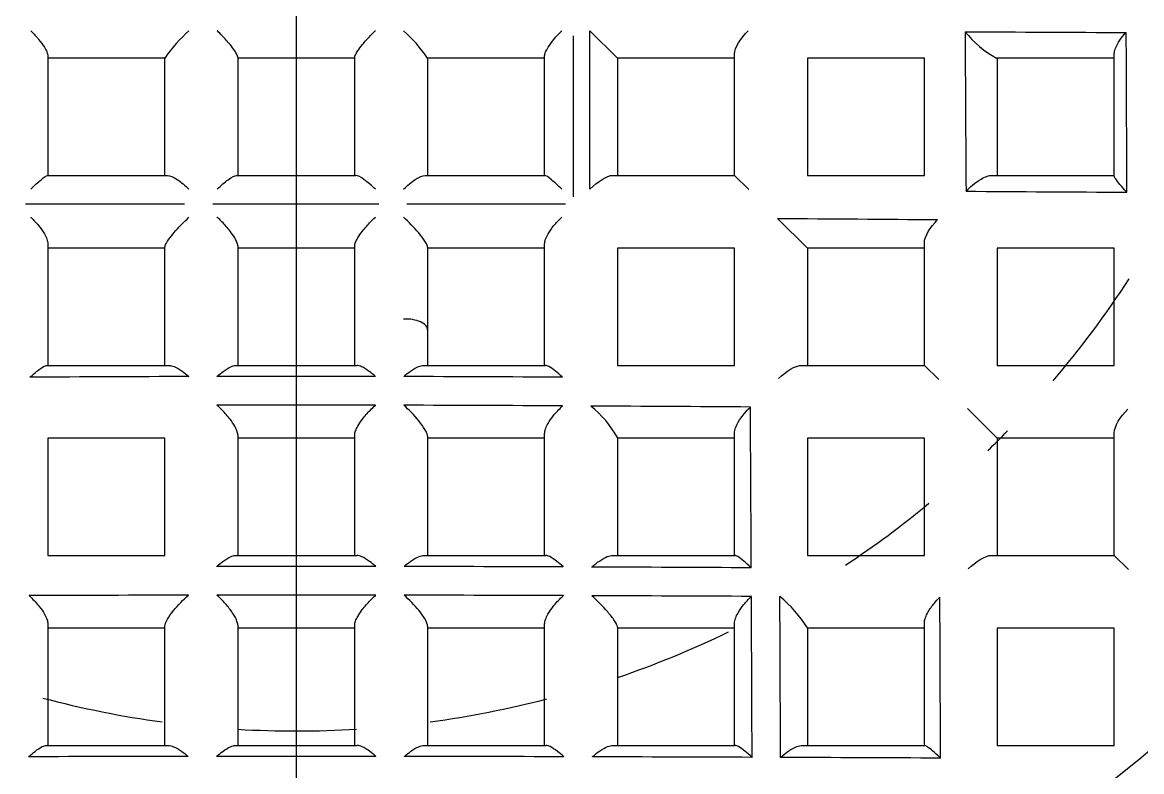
# Model space of a CAD drawing. Header units: millimetres. Extents: x -60 to 7633, y -2614 to 2146.
# Drawn here: x 4818.94 to 4824.01, y -1082.4 to -1079 of the extents above; entities that cross this region are included whole.
import ezdxf
from ezdxf.lldxf.tags import DXFTag

# ---------------------------------------------------------------- set-up
doc = ezdxf.new("R2010")
doc.units = ezdxf.units.MM
doc.layers.get('0').update_dxf_attribs({"color": 250})
tags = doc.linetypes.add('CENTER2', pattern=[28.575, 19.05, -3.175, 3.175, -3.175]).pattern_tags.tags
tags[10:11] = [DXFTag(74, 4), DXFTag(75, 0), DXFTag(340, '0'), DXFTag(46, 0.0), DXFTag(50, 0.0), DXFTag(44, 0.0), DXFTag(45, 0.0)]
tags[8:9] = [DXFTag(74, 4), DXFTag(75, 0), DXFTag(340, '0'), DXFTag(46, 0.0), DXFTag(50, 0.0), DXFTag(44, 0.0), DXFTag(45, 0.0)]
tags[6:7] = [DXFTag(74, 4), DXFTag(75, 0), DXFTag(340, '0'), DXFTag(46, 0.0), DXFTag(50, 0.0), DXFTag(44, 0.0), DXFTag(45, 0.0)]
tags[4:5] = [DXFTag(74, 4), DXFTag(75, 0), DXFTag(340, '0'), DXFTag(46, 0.0), DXFTag(50, 0.0), DXFTag(44, 0.0), DXFTag(45, 0.0)]

msp = doc.modelspace()

# ---------------------------------------------------------------- linework, layer by layer
at = {"linetype": 'CENTER2'}
msp.add_line((4820.1828, -1057.7116), (4820.1828, -1097.7116), dxfattribs=at)
at = {"linetype": 'Continuous'}
for p, q in [((4821.513, -1079.7584), (4821.513, -1079.0418)), ((4821.6378, -1079.1666), (4821.513, -1079.0418)), ((4821.4378, -1079.0647), (4821.4378, -1079.794)), ((4819.0578, -1079.1554), (4819.0578, -1079.6966)), ((4819.5878, -1079.1666), (4819.0578, -1079.1666)), ((4819.5878, -1079.6966), (4819.5878, -1079.1653)), ((4819.9178, -1079.1616), (4819.9178, -1079.6966)), ((4820.4478, -1079.1666), (4819.9178, -1079.1666)), ((4820.4478, -1079.6966), (4820.4478, -1079.1616)), ((4820.7778, -1079.1653), (4820.7778, -1079.6966)), ((4821.3078, -1079.1666), (4820.7778, -1079.1666)), ((4821.3078, -1079.6966), (4821.3078, -1079.1554)), ((4821.6378, -1079.1666), (4821.6378, -1079.6966)), ((4822.1678, -1079.1666), (4821.6378, -1079.1666)), ((4822.1678, -1079.4739), (4822.1678, -1079.1466)), ((4822.4978, -1079.1666), (4822.4978, -1079.6966)), ((4823.0278, -1079.1666), (4822.4978, -1079.1666)), ((4823.0278, -1079.6966), (4823.0278, -1079.1666)), ((4823.8878, -1079.1666), (4823.3543, -1079.1666)), ((4823.3578, -1079.1666), (4823.3578, -1079.6966)), ((4823.8878, -1079.6989), (4823.8878, -1079.1454)), ((4822.1678, -1079.6966), (4822.1678, -1079.4739)), ((4819.0565, -1079.6966), (4819.5993, -1079.6966)), ((4819.9126, -1079.6966), (4820.4531, -1079.6966)), ((4820.7664, -1079.6966), (4821.3092, -1079.6966)), ((4821.6179, -1079.6966), (4821.9451, -1079.6966)), ((4821.9451, -1079.6966), (4822.1678, -1079.6966)), ((4822.2325, -1079.7612), (4822.1678, -1079.6966)), ((4822.4978, -1079.6966), (4823.0278, -1079.6966)), ((4823.3337, -1079.6966), (4823.8878, -1079.6966)), ((4819.6774, -1079.8266), (4818.9571, -1079.8266)), ((4820.5569, -1079.8266), (4819.8047, -1079.8266)), ((4821.4026, -1079.8266), (4820.6833, -1079.8266)), ((4822.4978, -1080.0266), (4822.3625, -1079.8912)), ((4819.0578, -1080.0065), (4819.0578, -1080.1513)), ((4821.3078, -1080.1513), (4821.3078, -1080.0065)), ((4823.0278, -1080.5566), (4823.0278, -1080.0019)), ((4819.5878, -1080.0266), (4819.0578, -1080.0266)), ((4819.5878, -1080.3963), (4819.5878, -1080.0213)), ((4819.9178, -1080.0151), (4819.9178, -1080.4171)), ((4820.4478, -1080.0266), (4819.9178, -1080.0266)), ((4820.4478, -1080.4171), (4820.4478, -1080.0151)), ((4820.7778, -1080.0213), (4820.7778, -1080.3963)), ((4821.3078, -1080.0266), (4820.7778, -1080.0266)), ((4821.6378, -1080.0266), (4821.6378, -1080.5566)), ((4822.1678, -1080.0266), (4821.6378, -1080.0266)), ((4822.1678, -1080.5566), (4822.1678, -1080.0266)), ((4822.4978, -1080.0266), (4822.4978, -1080.5566)), ((4823.0278, -1080.0266), (4822.4978, -1080.0266)), ((4823.3578, -1080.0266), (4823.3578, -1080.5566)), ((4823.8878, -1080.0266), (4823.3578, -1080.0266)), ((4823.8878, -1080.5566), (4823.8878, -1080.0266)), ((4819.0578, -1080.1513), (4819.0578, -1080.5566)), ((4821.3078, -1080.5566), (4821.3078, -1080.1513)), ((4819.5878, -1080.5566), (4819.5878, -1080.3963)), ((4820.7778, -1080.3963), (4820.7778, -1080.5566)), ((4819.9178, -1080.4171), (4819.9178, -1080.5566)), ((4820.4478, -1080.5566), (4820.4478, -1080.4171)), ((4819.0536, -1080.5566), (4819.6056, -1080.5566)), ((4819.9072, -1080.5566), (4820.4585, -1080.5566)), ((4820.7601, -1080.5566), (4821.3121, -1080.5566)), ((4821.6378, -1080.5566), (4822.1678, -1080.5566)), ((4822.4732, -1080.5566), (4823.0278, -1080.5566)), ((4823.0925, -1080.6212), (4823.0278, -1080.5566)), ((4823.3578, -1080.5566), (4823.8878, -1080.5566)), ((4823.3578, -1080.8866), (4823.2225, -1080.7512)), ((4821.3078, -1081.4166), (4821.3078, -1080.8653)), ((4822.1678, -1081.4166), (4822.1678, -1080.8625)), ((4823.8878, -1081.4166), (4823.8878, -1080.8618)), ((4819.0578, -1080.8866), (4819.0578, -1081.4166)), ((4819.5878, -1080.8866), (4819.0578, -1080.8866)), ((4819.5878, -1081.4166), (4819.5878, -1080.8866)), ((4819.9178, -1080.8707), (4819.9178, -1081.4166)), ((4820.4478, -1080.8866), (4819.9178, -1080.8866)), ((4820.4478, -1081.4166), (4820.4478, -1080.8707)), ((4820.7778, -1080.8775), (4820.7778, -1081.4166)), ((4821.3078, -1080.8866), (4820.7778, -1080.8866)), ((4821.6378, -1080.8831), (4821.6378, -1081.4166)), ((4822.1678, -1080.8866), (4821.6378, -1080.8866)), ((4822.4978, -1080.8866), (4822.4978, -1081.4166)), ((4823.0278, -1080.8866), (4822.4978, -1080.8866)), ((4823.0278, -1081.4166), (4823.0278, -1080.8866)), ((4823.3578, -1080.8866), (4823.3578, -1081.4166)), ((4823.8878, -1080.8866), (4823.3578, -1080.8866)), ((4819.0578, -1081.4166), (4819.5878, -1081.4166)), ((4819.9066, -1081.4166), (4820.4591, -1081.4166)), ((4820.761, -1081.4166), (4821.3138, -1081.4166)), ((4821.6167, -1081.4166), (4822.1701, -1081.4166)), ((4822.4978, -1081.4166), (4823.0278, -1081.4166)), ((4823.333, -1081.4166), (4823.8878, -1081.4166)), ((4823.9525, -1081.4812), (4823.8878, -1081.4166)), ((4819.0578, -1081.7266), (4819.0578, -1082.2766)), ((4821.3078, -1082.2766), (4821.3078, -1081.7266)), ((4822.1678, -1082.2766), (4822.1678, -1081.7236)), ((4823.0278, -1082.2766), (4823.0278, -1081.7221)), ((4819.5878, -1081.7466), (4819.0578, -1081.7466)), ((4819.5878, -1082.2766), (4819.5878, -1081.7366)), ((4819.9178, -1081.7312), (4819.9178, -1082.2766)), ((4820.4478, -1081.7466), (4819.9178, -1081.7466)), ((4820.4478, -1082.2766), (4820.4478, -1081.7312)), ((4820.7778, -1081.7366), (4820.7778, -1082.2766)), ((4821.3078, -1081.7466), (4820.7778, -1081.7466)), ((4821.6378, -1081.7414), (4821.6378, -1082.2766)), ((4822.1678, -1081.7466), (4821.6378, -1081.7466)), ((4822.4978, -1081.7446), (4822.4978, -1082.2766)), ((4823.0278, -1081.7466), (4822.4978, -1081.7466)), ((4823.3578, -1081.7466), (4823.3578, -1082.2766)), ((4823.8878, -1081.7466), (4823.3578, -1081.7466)), ((4823.8878, -1082.2766), (4823.8878, -1081.7466)), ((4819.0506, -1082.2766), (4819.6041, -1082.2766)), ((4819.9062, -1082.2766), (4820.4595, -1082.2766)), ((4820.7616, -1082.2766), (4821.315, -1082.2766)), ((4821.6178, -1082.2766), (4822.1715, -1082.2766)), ((4822.4752, -1082.2766), (4823.0293, -1082.2766)), ((4823.3578, -1082.2766), (4823.8878, -1082.2766))]:
    msp.add_line(p, q, dxfattribs=at)
for radius in [154.9947, 153.2, 152.9965, 152.9, 152.7, 32.5, 31.9997, 10.48, 9.28, 6.5, 6]:
    msp.add_circle((4820.1828, -1077.7116), radius, dxfattribs=at)
for centre, radius, start, end in [((4820.1828, -1077.7116), 9.315, 255, 195), ((4820.174, -1079.5729), 0.7139, 131.9329, 145.1883), ((4820.1917, -1079.5729), 0.7139, 34.8117, 48.0671), ((4825.6387, -635.5277), 443.5253, 269.686516, 269.780646), ((5752.0554, -1073.7851), 928.8582, 180.3245402, 180.3690832), ((4823.6115, -1078.7179), 0.5172, 219.4368, 240.1784), ((5581.7809, -1075.9992), 757.8463, 180.2306401, 180.2852827), ((4826.5077, -551.6626), 528.1162, 269.642932, 269.721864), ((4826.2645, -595.5828), 484.3242, 269.538389, 269.624206), ((4820.1828, -1077.7116), 4.5, 319.6142, 326.9697), ((4820.4328, -1331.4103), 250.8041, 90.168283, 90.332559), ((4820.1828, -1252.344), 171.7374, 89.880279, 90.119721), ((4819.933, -1331.3907), 250.7845, 89.667435, 89.831723), ((4820.1828, -1267.8666), 187.13, 89.890048, 90.109952), ((4819.9561, -1345.7171), 264.9809, 89.690098, 89.845662), ((4816.2561, -2009.6355), 928.9096, 89.630918, 89.6754585), ((4821.1892, -1081.1402), 0.5172, 29.8216, 50.5632), ((4316.8714, -1083.9104), 505.3783, 0.276361, 0.358844), ((4820.1828, -1077.7116), 4.5, 314.1236, 315.7291), ((4820.1828, -1077.7116), 4.5, 303.5598, 309.556), ((4820.1828, -1367.5877), 286.1211, 89.927865, 90.072135), ((4820.0407, -1441.0426), 359.5761, 89.7846, 89.899506), ((4818.4705, -1839.2837), 757.8203, 89.7147163, 89.7693609), ((4820.3151, -1460.5319), 378.9354, 90.093898, 90.202972), ((4820.1828, -1387.5822), 305.9857, 89.932519, 90.067481), ((4820.0506, -1460.5428), 378.9463, 89.797029, 89.9061), ((4818.6444, -1838.1288), 756.5349, 89.7273558, 89.7821024), ((4114.9706, -1084.8866), 707.2814, 0.2070277, 0.2660455), ((4065.9291, -1085.1661), 756.4526, 0.214705, 0.2698768), ((4821.9905, -1082.0652), 0.6002, 32.2937, 50.3698), ((3920.477, -1086.0239), 902.6317, 0.2342033, 0.2803988), ((4820.1828, -1077.7116), 4.5, 288.882, 295.7917), ((4820.1828, -1077.7116), 4.5, 255.2159, 262.2535), ((4820.1828, -1077.7116), 4.5, 277.755, 284.6123), ((4820.1828, -1077.7116), 4.5, 266.6279, 273.4853), ((4820.2751, -1583.3442), 501.0177, 90.066558, 90.149191), ((4820.1828, -1512.4148), 430.0883, 89.951895, 90.048105), ((4820.0906, -1583.3364), 501.0099, 89.850809, 89.933443), ((4819.2412, -1890.5567), 808.2313, 89.7868836, 89.8381762)]:
    msp.add_arc(centre, radius, start, end, dxfattribs=at)
msp.add_ellipse((4820.6778, -1080.3963), major_axis=(0.1, 0), ratio=0.493745, start_param=0, end_param=1.66158, dxfattribs=at)
for points, knots in [([(4818.9803, -1079.0418), (4818.9807, -1079.0422), (4818.9812, -1079.0427), (4818.9817, -1079.0432), (4818.9938, -1079.0553), (4819.0055, -1079.0681), (4819.016, -1079.0809), (4819.0259, -1079.0929), (4819.035, -1079.1053), (4819.0422, -1079.1169), (4819.0468, -1079.1243), (4819.0507, -1079.1315), (4819.0535, -1079.1381), (4819.0562, -1079.1447), (4819.0578, -1079.1507), (4819.0578, -1079.1554)], [0, 0, 0, 0, 0.012123, 0.012123, 0.012123, 0.325956, 0.325956, 0.325956, 0.621561, 0.621561, 0.621561, 0.809611, 0.809611, 0.809611, 1, 1, 1, 1]), ([(4819.9178, -1079.1616), (4819.9178, -1079.1587), (4819.9165, -1079.1546), (4819.9142, -1079.1497), (4819.9118, -1079.1448), (4819.9084, -1079.1391), (4819.9044, -1079.1331), (4819.8985, -1079.1243), (4819.8911, -1079.1146), (4819.8831, -1079.1049), (4819.872, -1079.0913), (4819.8594, -1079.0773), (4819.8465, -1079.0639), (4819.8398, -1079.0568), (4819.8329, -1079.0499), (4819.8259, -1079.0431), (4819.8255, -1079.0427), (4819.825, -1079.0422), (4819.8245, -1079.0418)], [0, 0, 0, 0, 0.151404, 0.151404, 0.151404, 0.301338, 0.301338, 0.301338, 0.522087, 0.522087, 0.522087, 0.829533, 0.829533, 0.829533, 0.989116, 0.989116, 0.989116, 1, 1, 1, 1]), ([(4820.4478, -1079.1616), (4820.4478, -1079.1587), (4820.4492, -1079.1546), (4820.4515, -1079.1497), (4820.4539, -1079.1448), (4820.4573, -1079.1391), (4820.4613, -1079.1331), (4820.4672, -1079.1243), (4820.4746, -1079.1146), (4820.4826, -1079.1049), (4820.4937, -1079.0913), (4820.5063, -1079.0773), (4820.5192, -1079.0639), (4820.5259, -1079.0568), (4820.5328, -1079.0499), (4820.5397, -1079.0431), (4820.5402, -1079.0427), (4820.5407, -1079.0422), (4820.5412, -1079.0418)], [0, 0, 0, 0, 0.151404, 0.151404, 0.151404, 0.301338, 0.301338, 0.301338, 0.522087, 0.522087, 0.522087, 0.829533, 0.829533, 0.829533, 0.989116, 0.989116, 0.989116, 1, 1, 1, 1]), ([(4821.3078, -1079.1554), (4821.3078, -1079.1507), (4821.3095, -1079.1447), (4821.3122, -1079.1381), (4821.315, -1079.1315), (4821.3189, -1079.1243), (4821.3235, -1079.1169), (4821.3307, -1079.1053), (4821.3398, -1079.0929), (4821.3497, -1079.0809), (4821.3602, -1079.0681), (4821.3719, -1079.0553), (4821.384, -1079.0432), (4821.3845, -1079.0427), (4821.3849, -1079.0422), (4821.3854, -1079.0418)], [0, 0, 0, 0, 0.190389, 0.190389, 0.190389, 0.378439, 0.378439, 0.378439, 0.674044, 0.674044, 0.674044, 0.987877, 0.987877, 0.987877, 1, 1, 1, 1]), ([(4823.8878, -1079.1454), (4823.8878, -1079.1381), (4823.89, -1079.1294), (4823.8936, -1079.1203), (4823.8982, -1079.1089), (4823.9051, -1079.0966), (4823.9134, -1079.0844), (4823.921, -1079.0733), (4823.9298, -1079.0621), (4823.9394, -1079.0513), (4823.9399, -1079.0508), (4823.9403, -1079.0503), (4823.9407, -1079.0498)], [0, 0, 0, 0, 0.289598, 0.289598, 0.289598, 0.65437, 0.65437, 0.65437, 0.985088, 0.985088, 0.985088, 1, 1, 1, 1]), ([(4818.9803, -1079.7584), (4818.9973, -1079.7423), (4819.0134, -1079.7277), (4819.0409, -1079.705), (4819.0524, -1079.6966), (4819.0565, -1079.6966)], [0, 0, 0, 0, 0.5, 0.5, 1, 1, 1, 1]), ([(4819.5993, -1079.6966), (4819.6103, -1079.6966), (4819.6266, -1079.7046), (4819.6611, -1079.7273), (4819.6792, -1079.742), (4819.6969, -1079.7584)], [0, 0, 0, 0, 0.5, 0.5, 1, 1, 1, 1]), ([(4819.8245, -1079.7584), (4819.8421, -1079.7421), (4819.8594, -1079.7275), (4819.8908, -1079.7048), (4819.9049, -1079.6966), (4819.9126, -1079.6966)], [0, 0, 0, 0, 0.5, 0.5, 1, 1, 1, 1]), ([(4820.5412, -1079.7584), (4820.5236, -1079.7421), (4820.5063, -1079.7275), (4820.4749, -1079.7048), (4820.4608, -1079.6966), (4820.4531, -1079.6966)], [0, 0, 0, 0, 0.5, 0.5, 1, 1, 1, 1]), ([(4820.6688, -1079.7584), (4820.6865, -1079.742), (4820.7046, -1079.7273), (4820.7391, -1079.7046), (4820.7554, -1079.6966), (4820.7664, -1079.6966)], [0, 0, 0, 0, 0.5, 0.5, 1, 1, 1, 1]), ([(4821.3854, -1079.7584), (4821.3684, -1079.7423), (4821.3523, -1079.7277), (4821.3248, -1079.705), (4821.3133, -1079.6966), (4821.3092, -1079.6966)], [0, 0, 0, 0, 0.5, 0.5, 1, 1, 1, 1]), ([(4823.2165, -1079.7685), (4823.2169, -1079.768), (4823.2174, -1079.7676), (4823.2178, -1079.7671), (4823.2265, -1079.758), (4823.2358, -1079.7493), (4823.2454, -1079.7413), (4823.258, -1079.7308), (4823.2713, -1079.7212), (4823.2845, -1079.7136), (4823.2932, -1079.7085), (4823.302, -1079.7043), (4823.3103, -1079.7013), (4823.3187, -1079.6983), (4823.3268, -1079.6966), (4823.3337, -1079.6966)], [0, 0, 0, 0, 0.013003, 0.013003, 0.013003, 0.256763, 0.256763, 0.256763, 0.576735, 0.576735, 0.576735, 0.787133, 0.787133, 0.787133, 1, 1, 1, 1]), ([(4823.944, -1079.7726), (4823.9436, -1079.7721), (4823.9432, -1079.7717), (4823.9428, -1079.7713), (4823.9321, -1079.7597), (4823.9222, -1079.7486), (4823.9138, -1079.7384), (4823.9054, -1079.7282), (4823.8982, -1079.7188), (4823.8935, -1079.7114), (4823.89, -1079.7059), (4823.8878, -1079.7014), (4823.8878, -1079.6989)], [0, 0, 0, 0, 0.013311, 0.013311, 0.013311, 0.371992, 0.371992, 0.371992, 0.734773, 0.734773, 0.734773, 1, 1, 1, 1]), ([(4818.9803, -1079.886), (4818.9808, -1079.8865), (4818.9812, -1079.8869), (4818.9817, -1079.8874), (4818.9937, -1079.8987), (4819.0053, -1079.9112), (4819.0158, -1079.924), (4819.0257, -1079.9361), (4819.0347, -1079.9489), (4819.0419, -1079.9613), (4819.0466, -1079.9695), (4819.0506, -1079.9777), (4819.0534, -1079.9853), (4819.0562, -1079.993), (4819.0578, -1080.0004), (4819.0578, -1080.0065)], [0, 0, 0, 0, 0.012306, 0.012306, 0.012306, 0.321674, 0.321674, 0.321674, 0.615302, 0.615302, 0.615302, 0.806528, 0.806528, 0.806528, 1, 1, 1, 1]), ([(4819.5878, -1080.0213), (4819.5878, -1080.0104), (4819.6069, -1079.9826), (4819.6496, -1079.932), (4819.6737, -1079.9073), (4819.6969, -1079.886)], [0, 0, 0, 0, 0.5, 0.5, 1, 1, 1, 1]), ([(4819.9178, -1080.0151), (4819.9178, -1080.0108), (4819.9165, -1080.0053), (4819.9141, -1079.9992), (4819.9118, -1079.9932), (4819.9084, -1079.9865), (4819.9043, -1079.9797), (4819.8984, -1079.9697), (4819.8909, -1079.9591), (4819.8829, -1079.9488), (4819.8718, -1079.9345), (4819.8592, -1079.9203), (4819.8464, -1079.9072), (4819.8397, -1079.9003), (4819.8328, -1079.8937), (4819.8259, -1079.8873), (4819.8255, -1079.8869), (4819.825, -1079.8864), (4819.8245, -1079.886)], [0, 0, 0, 0, 0.152296, 0.152296, 0.152296, 0.303133, 0.303133, 0.303133, 0.524406, 0.524406, 0.524406, 0.830898, 0.830898, 0.830898, 0.989077, 0.989077, 0.989077, 1, 1, 1, 1]), ([(4820.4478, -1080.0151), (4820.4478, -1080.0108), (4820.4492, -1080.0053), (4820.4515, -1079.9992), (4820.4539, -1079.9932), (4820.4573, -1079.9865), (4820.4614, -1079.9797), (4820.4673, -1079.9697), (4820.4747, -1079.9591), (4820.4828, -1079.9488), (4820.4939, -1079.9345), (4820.5064, -1079.9203), (4820.5193, -1079.9072), (4820.526, -1079.9003), (4820.5329, -1079.8937), (4820.5397, -1079.8873), (4820.5402, -1079.8869), (4820.5407, -1079.8864), (4820.5412, -1079.886)], [0, 0, 0, 0, 0.152296, 0.152296, 0.152296, 0.303133, 0.303133, 0.303133, 0.524406, 0.524406, 0.524406, 0.830898, 0.830898, 0.830898, 0.989077, 0.989077, 0.989077, 1, 1, 1, 1]), ([(4820.7778, -1080.0213), (4820.7778, -1080.0104), (4820.7588, -1079.9826), (4820.7161, -1079.932), (4820.692, -1079.9073), (4820.6688, -1079.886)], [0, 0, 0, 0, 0.5, 0.5, 1, 1, 1, 1]), ([(4821.3078, -1080.0065), (4821.3078, -1080.0004), (4821.3095, -1079.993), (4821.3123, -1079.9853), (4821.3151, -1079.9777), (4821.319, -1079.9695), (4821.3238, -1079.9613), (4821.3309, -1079.9489), (4821.34, -1079.9361), (4821.3499, -1079.924), (4821.3604, -1079.9112), (4821.372, -1079.8987), (4821.384, -1079.8874), (4821.3844, -1079.8869), (4821.3849, -1079.8865), (4821.3854, -1079.886)], [0, 0, 0, 0, 0.193472, 0.193472, 0.193472, 0.384698, 0.384698, 0.384698, 0.678326, 0.678326, 0.678326, 0.987694, 0.987694, 0.987694, 1, 1, 1, 1]), ([(4818.977, -1080.6104), (4818.9775, -1080.61), (4818.9779, -1080.6096), (4818.9784, -1080.6092), (4818.9888, -1080.5998), (4818.999, -1080.591), (4819.0085, -1080.5835), (4819.0195, -1080.5747), (4819.0299, -1080.5672), (4819.0384, -1080.5624), (4819.0447, -1080.5588), (4819.0501, -1080.5566), (4819.0536, -1080.5566)], [0, 0, 0, 0, 0.013705, 0.013705, 0.013705, 0.340198, 0.340198, 0.340198, 0.720806, 0.720806, 0.720806, 1, 1, 1, 1]), ([(4819.6056, -1080.5566), (4819.6125, -1080.5566), (4819.6209, -1080.5588), (4819.6297, -1080.5625), (4819.641, -1080.5673), (4819.6535, -1080.5746), (4819.6658, -1080.5833), (4819.6754, -1080.59), (4819.6851, -1080.5977), (4819.6947, -1080.606), (4819.6952, -1080.6064), (4819.6957, -1080.6068), (4819.6961, -1080.6073)], [0, 0, 0, 0, 0.301267, 0.301267, 0.301267, 0.68809, 0.68809, 0.68809, 0.98501, 0.98501, 0.98501, 1, 1, 1, 1]), ([(4819.824, -1080.607), (4819.8245, -1080.6066), (4819.8249, -1080.6062), (4819.8254, -1080.6058), (4819.8344, -1080.5979), (4819.8433, -1080.5907), (4819.852, -1080.5843), (4819.8642, -1080.5752), (4819.8761, -1080.5676), (4819.8866, -1080.5626), (4819.8944, -1080.5589), (4819.9017, -1080.5566), (4819.9072, -1080.5566)], [0, 0, 0, 0, 0.014552, 0.014552, 0.014552, 0.296996, 0.296996, 0.296996, 0.698185, 0.698185, 0.698185, 1, 1, 1, 1]), ([(4820.5417, -1080.607), (4820.5412, -1080.6066), (4820.5408, -1080.6062), (4820.5403, -1080.6058), (4820.5313, -1080.5979), (4820.5224, -1080.5907), (4820.5137, -1080.5843), (4820.5015, -1080.5752), (4820.4896, -1080.5676), (4820.4791, -1080.5626), (4820.4712, -1080.5589), (4820.464, -1080.5566), (4820.4585, -1080.5566)], [0, 0, 0, 0, 0.014552, 0.014552, 0.014552, 0.296996, 0.296996, 0.296996, 0.698185, 0.698185, 0.698185, 1, 1, 1, 1]), ([(4820.6696, -1080.6073), (4820.67, -1080.6068), (4820.6705, -1080.6064), (4820.671, -1080.606), (4820.6805, -1080.5977), (4820.6903, -1080.59), (4820.6998, -1080.5833), (4820.7122, -1080.5746), (4820.7246, -1080.5673), (4820.736, -1080.5625), (4820.7448, -1080.5588), (4820.7532, -1080.5566), (4820.7601, -1080.5566)], [0, 0, 0, 0, 0.01499, 0.01499, 0.01499, 0.31191, 0.31191, 0.31191, 0.698733, 0.698733, 0.698733, 1, 1, 1, 1]), ([(4821.3886, -1080.6104), (4821.3882, -1080.61), (4821.3878, -1080.6096), (4821.3873, -1080.6092), (4821.3769, -1080.5998), (4821.3667, -1080.591), (4821.3572, -1080.5835), (4821.3462, -1080.5747), (4821.3358, -1080.5672), (4821.3272, -1080.5624), (4821.321, -1080.5588), (4821.3156, -1080.5566), (4821.3121, -1080.5566)], [0, 0, 0, 0, 0.013705, 0.013705, 0.013705, 0.340198, 0.340198, 0.340198, 0.720806, 0.720806, 0.720806, 1, 1, 1, 1]), ([(4819.9178, -1080.8707), (4819.9178, -1080.8657), (4819.9165, -1080.8596), (4819.9142, -1080.853), (4819.9118, -1080.8465), (4819.9084, -1080.8393), (4819.9043, -1080.8321), (4819.8985, -1080.8217), (4819.8911, -1080.8108), (4819.8832, -1080.8003), (4819.8723, -1080.786), (4819.8599, -1080.7719), (4819.8473, -1080.7592), (4819.8401, -1080.7518), (4819.8326, -1080.7448), (4819.8252, -1080.7382), (4819.8247, -1080.7378), (4819.8242, -1080.7373), (4819.8237, -1080.7369)], [0, 0, 0, 0, 0.151079, 0.151079, 0.151079, 0.300732, 0.300732, 0.300732, 0.51881, 0.51881, 0.51881, 0.818547, 0.818547, 0.818547, 0.989051, 0.989051, 0.989051, 1, 1, 1, 1]), ([(4820.4478, -1080.8707), (4820.4478, -1080.8657), (4820.4492, -1080.8596), (4820.4515, -1080.853), (4820.4539, -1080.8465), (4820.4573, -1080.8393), (4820.4613, -1080.8321), (4820.4672, -1080.8217), (4820.4746, -1080.8108), (4820.4825, -1080.8003), (4820.4934, -1080.786), (4820.5058, -1080.7719), (4820.5184, -1080.7592), (4820.5256, -1080.7518), (4820.5331, -1080.7448), (4820.5405, -1080.7382), (4820.541, -1080.7378), (4820.5415, -1080.7373), (4820.5419, -1080.7369)], [0, 0, 0, 0, 0.151079, 0.151079, 0.151079, 0.300732, 0.300732, 0.300732, 0.51881, 0.51881, 0.51881, 0.818547, 0.818547, 0.818547, 0.989051, 0.989051, 0.989051, 1, 1, 1, 1]), ([(4820.7778, -1080.8775), (4820.7778, -1080.8634), (4820.759, -1080.8337), (4820.7169, -1080.7818), (4820.693, -1080.7575), (4820.6699, -1080.7372)], [0, 0, 0, 0, 0.5, 0.5, 1, 1, 1, 1]), ([(4821.3078, -1080.8653), (4821.3078, -1080.8591), (4821.3094, -1080.8517), (4821.3121, -1080.844), (4821.3148, -1080.8364), (4821.3187, -1080.8282), (4821.3233, -1080.8201), (4821.3301, -1080.8079), (4821.3388, -1080.7955), (4821.3482, -1080.7837), (4821.3602, -1080.7687), (4821.3739, -1080.7543), (4821.3879, -1080.7415), (4821.3884, -1080.741), (4821.3889, -1080.7406), (4821.3893, -1080.7401)], [0, 0, 0, 0, 0.183182, 0.183182, 0.183182, 0.364326, 0.364326, 0.364326, 0.63811, 0.63811, 0.63811, 0.987958, 0.987958, 0.987958, 1, 1, 1, 1]), ([(4822.1678, -1080.8625), (4822.1678, -1080.8555), (4822.1696, -1080.8474), (4822.1726, -1080.839), (4822.1756, -1080.8307), (4822.1798, -1080.8219), (4822.1848, -1080.8132), (4822.1924, -1080.8), (4822.202, -1080.7867), (4822.2125, -1080.7742), (4822.2206, -1080.7646), (4822.2293, -1080.7553), (4822.2383, -1080.7466), (4822.2388, -1080.7461), (4822.2393, -1080.7457), (4822.2398, -1080.7452)], [0, 0, 0, 0, 0.212867, 0.212867, 0.212867, 0.423265, 0.423265, 0.423265, 0.743237, 0.743237, 0.743237, 0.986997, 0.986997, 0.986997, 1, 1, 1, 1]), ([(4819.8226, -1081.4668), (4819.8231, -1081.4664), (4819.8235, -1081.466), (4819.824, -1081.4656), (4819.833, -1081.4578), (4819.8419, -1081.4506), (4819.8506, -1081.4442), (4819.8629, -1081.4352), (4819.8749, -1081.4276), (4819.8855, -1081.4226), (4819.8935, -1081.4189), (4819.9009, -1081.4166), (4819.9066, -1081.4166)], [0, 0, 0, 0, 0.0146, 0.0146, 0.0146, 0.296351, 0.296351, 0.296351, 0.697247, 0.697247, 0.697247, 1, 1, 1, 1]), ([(4820.5431, -1081.4668), (4820.5426, -1081.4664), (4820.5421, -1081.466), (4820.5417, -1081.4656), (4820.5327, -1081.4578), (4820.5237, -1081.4506), (4820.515, -1081.4442), (4820.5028, -1081.4352), (4820.4907, -1081.4276), (4820.4802, -1081.4226), (4820.4722, -1081.4189), (4820.4648, -1081.4166), (4820.4591, -1081.4166)], [0, 0, 0, 0, 0.0146, 0.0146, 0.0146, 0.296351, 0.296351, 0.296351, 0.697247, 0.697247, 0.697247, 1, 1, 1, 1]), ([(4820.6714, -1081.467), (4820.6719, -1081.4666), (4820.6723, -1081.4662), (4820.6728, -1081.4657), (4820.6822, -1081.4576), (4820.6918, -1081.4501), (4820.7011, -1081.4435), (4820.7135, -1081.4347), (4820.7259, -1081.4274), (4820.7372, -1081.4226), (4820.746, -1081.4188), (4820.7543, -1081.4166), (4820.761, -1081.4166)], [0, 0, 0, 0, 0.014954, 0.014954, 0.014954, 0.307284, 0.307284, 0.307284, 0.69736, 0.69736, 0.69736, 1, 1, 1, 1]), ([(4821.3925, -1081.469), (4821.3921, -1081.4686), (4821.3916, -1081.4682), (4821.3912, -1081.4678), (4821.3814, -1081.459), (4821.3717, -1081.451), (4821.3626, -1081.4439), (4821.351, -1081.435), (4821.3401, -1081.4274), (4821.3308, -1081.4225), (4821.324, -1081.4189), (4821.318, -1081.4166), (4821.3138, -1081.4166)], [0, 0, 0, 0, 0.013976, 0.013976, 0.013976, 0.321504, 0.321504, 0.321504, 0.711834, 0.711834, 0.711834, 1, 1, 1, 1]), ([(4821.5211, -1081.4695), (4821.5216, -1081.469), (4821.522, -1081.4686), (4821.5225, -1081.4682), (4821.5334, -1081.4585), (4821.5446, -1081.4497), (4821.5556, -1081.4422), (4821.5678, -1081.4339), (4821.5802, -1081.4269), (4821.5916, -1081.4224), (4821.6006, -1081.4188), (4821.6094, -1081.4166), (4821.6167, -1081.4166)], [0, 0, 0, 0, 0.014912, 0.014912, 0.014912, 0.34563, 0.34563, 0.34563, 0.710402, 0.710402, 0.710402, 1, 1, 1, 1]), ([(4822.2438, -1081.4727), (4822.2434, -1081.4723), (4822.243, -1081.4719), (4822.2425, -1081.4715), (4822.231, -1081.4608), (4822.2198, -1081.451), (4822.2097, -1081.4426), (4822.1995, -1081.4341), (4822.1901, -1081.4269), (4822.1826, -1081.4222), (4822.1772, -1081.4187), (4822.1727, -1081.4166), (4822.1701, -1081.4166)], [0, 0, 0, 0, 0.013311, 0.013311, 0.013311, 0.371992, 0.371992, 0.371992, 0.734773, 0.734773, 0.734773, 1, 1, 1, 1]), ([(4818.9727, -1081.5988), (4818.9732, -1081.5993), (4818.9737, -1081.5997), (4818.9742, -1081.6001), (4818.9762, -1081.602), (4818.9782, -1081.6039), (4818.9802, -1081.6058), (4818.9939, -1081.6186), (4819.0073, -1081.633), (4819.019, -1081.6479), (4819.028, -1081.6594), (4819.0364, -1081.6714), (4819.043, -1081.6832), (4819.0474, -1081.691), (4819.0511, -1081.6989), (4819.0537, -1081.7063), (4819.0563, -1081.7137), (4819.0578, -1081.7208), (4819.0578, -1081.7266)], [0, 0, 0, 0, 0.011715, 0.011715, 0.011715, 0.060732, 0.060732, 0.060732, 0.397296, 0.397296, 0.397296, 0.654831, 0.654831, 0.654831, 0.826479, 0.826479, 0.826479, 1, 1, 1, 1]), ([(4819.5878, -1081.7366), (4819.5878, -1081.722), (4819.6061, -1081.6926), (4819.6475, -1081.6412), (4819.6711, -1081.6171), (4819.6941, -1081.597)], [0, 0, 0, 0, 0.5, 0.5, 1, 1, 1, 1]), ([(4819.9178, -1081.7312), (4819.9178, -1081.7264), (4819.9165, -1081.7204), (4819.9142, -1081.7139), (4819.9119, -1081.7074), (4819.9085, -1081.7004), (4819.9045, -1081.6933), (4819.8987, -1081.683), (4819.8914, -1081.6722), (4819.8836, -1081.6619), (4819.8728, -1081.6477), (4819.8606, -1081.6338), (4819.8482, -1081.6211), (4819.8402, -1081.613), (4819.8321, -1081.6053), (4819.8239, -1081.598), (4819.8234, -1081.5976), (4819.8229, -1081.5972), (4819.8225, -1081.5968)], [0, 0, 0, 0, 0.148561, 0.148561, 0.148561, 0.295756, 0.295756, 0.295756, 0.509003, 0.509003, 0.509003, 0.80311, 0.80311, 0.80311, 0.989148, 0.989148, 0.989148, 1, 1, 1, 1]), ([(4820.4478, -1081.7312), (4820.4478, -1081.7264), (4820.4491, -1081.7204), (4820.4515, -1081.7139), (4820.4538, -1081.7074), (4820.4572, -1081.7004), (4820.4612, -1081.6933), (4820.467, -1081.683), (4820.4742, -1081.6722), (4820.4821, -1081.6619), (4820.4928, -1081.6477), (4820.505, -1081.6338), (4820.5175, -1081.6211), (4820.5254, -1081.613), (4820.5336, -1081.6053), (4820.5418, -1081.598), (4820.5423, -1081.5976), (4820.5427, -1081.5972), (4820.5432, -1081.5968)], [0, 0, 0, 0, 0.148561, 0.148561, 0.148561, 0.295756, 0.295756, 0.295756, 0.509003, 0.509003, 0.509003, 0.80311, 0.80311, 0.80311, 0.989148, 0.989148, 0.989148, 1, 1, 1, 1]), ([(4820.7778, -1081.7366), (4820.7778, -1081.722), (4820.7596, -1081.6926), (4820.7182, -1081.6412), (4820.6946, -1081.6171), (4820.6716, -1081.597)], [0, 0, 0, 0, 0.5, 0.5, 1, 1, 1, 1]), ([(4821.3078, -1081.7266), (4821.3078, -1081.7208), (4821.3093, -1081.7137), (4821.312, -1081.7063), (4821.3146, -1081.6989), (4821.3183, -1081.691), (4821.3227, -1081.6832), (4821.3293, -1081.6714), (4821.3376, -1081.6594), (4821.3467, -1081.6479), (4821.3584, -1081.633), (4821.3717, -1081.6186), (4821.3854, -1081.6058), (4821.3875, -1081.6039), (4821.3895, -1081.602), (4821.3915, -1081.6001), (4821.392, -1081.5997), (4821.3925, -1081.5993), (4821.393, -1081.5988)], [0, 0, 0, 0, 0.173521, 0.173521, 0.173521, 0.345169, 0.345169, 0.345169, 0.602704, 0.602704, 0.602704, 0.939268, 0.939268, 0.939268, 0.988285, 0.988285, 0.988285, 1, 1, 1, 1]), ([(4821.6378, -1081.7414), (4821.6378, -1081.7358), (4821.6327, -1081.7251), (4821.616, -1081.7001), (4821.605, -1081.6862), (4821.5704, -1081.6459), (4821.5451, -1081.6205), (4821.5216, -1081.5993)], [0, 0, 0, 0, 0.25, 0.25, 0.5, 0.5, 1, 1, 1, 1]), ([(4822.1678, -1081.7236), (4822.1678, -1081.717), (4822.1695, -1081.7092), (4822.1724, -1081.7011), (4822.1752, -1081.6931), (4822.1793, -1081.6846), (4822.1841, -1081.6762), (4822.1913, -1081.6635), (4822.2005, -1081.6505), (4822.2105, -1081.6384), (4822.2205, -1081.6262), (4822.2315, -1081.6145), (4822.243, -1081.6037), (4822.2435, -1081.6033), (4822.2439, -1081.6028), (4822.2444, -1081.6024)], [0, 0, 0, 0, 0.198123, 0.198123, 0.198123, 0.393986, 0.393986, 0.393986, 0.691201, 0.691201, 0.691201, 0.987467, 0.987467, 0.987467, 1, 1, 1, 1]), ([(4823.0278, -1081.7221), (4823.0278, -1081.715), (4823.0296, -1081.7068), (4823.0327, -1081.6983), (4823.0357, -1081.6898), (4823.04, -1081.6809), (4823.0452, -1081.6721), (4823.0529, -1081.6588), (4823.0627, -1081.6453), (4823.0734, -1081.6326), (4823.0806, -1081.6241), (4823.0884, -1081.6158), (4823.0964, -1081.6079), (4823.0969, -1081.6075), (4823.0974, -1081.607), (4823.0979, -1081.6065)], [0, 0, 0, 0, 0.219462, 0.219462, 0.219462, 0.43637, 0.43637, 0.43637, 0.765904, 0.765904, 0.765904, 0.986795, 0.986795, 0.986795, 1, 1, 1, 1]), ([(4818.9705, -1082.3282), (4818.971, -1082.3278), (4818.9714, -1082.3274), (4818.9719, -1082.327), (4818.9814, -1082.3186), (4818.9908, -1082.3109), (4818.9997, -1082.3041), (4819.0115, -1082.2951), (4819.0229, -1082.2875), (4819.0325, -1082.2825), (4819.0397, -1082.2789), (4819.0461, -1082.2766), (4819.0506, -1082.2766)], [0, 0, 0, 0, 0.014142, 0.014142, 0.014142, 0.312027, 0.312027, 0.312027, 0.706914, 0.706914, 0.706914, 1, 1, 1, 1]), ([(4819.6041, -1082.2766), (4819.6107, -1082.2766), (4819.6189, -1082.2789), (4819.6276, -1082.2826), (4819.6389, -1082.2874), (4819.6512, -1082.2948), (4819.6637, -1082.3036), (4819.6729, -1082.3101), (4819.6824, -1082.3175), (4819.6917, -1082.3256), (4819.6922, -1082.326), (4819.6926, -1082.3264), (4819.6931, -1082.3269)], [0, 0, 0, 0, 0.303302, 0.303302, 0.303302, 0.695194, 0.695194, 0.695194, 0.985076, 0.985076, 0.985076, 1, 1, 1, 1]), ([(4819.8217, -1082.3267), (4819.8222, -1082.3263), (4819.8227, -1082.3259), (4819.8231, -1082.3255), (4819.8321, -1082.3177), (4819.8411, -1082.3105), (4819.8498, -1082.3041), (4819.8621, -1082.2951), (4819.8742, -1082.2876), (4819.8849, -1082.2826), (4819.893, -1082.2789), (4819.9004, -1082.2766), (4819.9062, -1082.2766)], [0, 0, 0, 0, 0.014628, 0.014628, 0.014628, 0.296243, 0.296243, 0.296243, 0.696776, 0.696776, 0.696776, 1, 1, 1, 1]), ([(4820.5439, -1082.3267), (4820.5435, -1082.3263), (4820.543, -1082.3259), (4820.5425, -1082.3255), (4820.5336, -1082.3177), (4820.5246, -1082.3105), (4820.5158, -1082.3041), (4820.5035, -1082.2951), (4820.4915, -1082.2876), (4820.4808, -1082.2826), (4820.4727, -1082.2789), (4820.4653, -1082.2766), (4820.4595, -1082.2766)], [0, 0, 0, 0, 0.014628, 0.014628, 0.014628, 0.296243, 0.296243, 0.296243, 0.696776, 0.696776, 0.696776, 1, 1, 1, 1]), ([(4820.6726, -1082.3269), (4820.673, -1082.3264), (4820.6735, -1082.326), (4820.674, -1082.3256), (4820.6833, -1082.3175), (4820.6928, -1082.3101), (4820.702, -1082.3036), (4820.7144, -1082.2948), (4820.7268, -1082.2874), (4820.7381, -1082.2826), (4820.7467, -1082.2789), (4820.755, -1082.2766), (4820.7616, -1082.2766)], [0, 0, 0, 0, 0.014924, 0.014924, 0.014924, 0.304806, 0.304806, 0.304806, 0.696698, 0.696698, 0.696698, 1, 1, 1, 1]), ([(4821.3951, -1082.3282), (4821.3947, -1082.3278), (4821.3942, -1082.3274), (4821.3938, -1082.327), (4821.3843, -1082.3186), (4821.3749, -1082.3109), (4821.3659, -1082.3041), (4821.3541, -1082.2951), (4821.3428, -1082.2875), (4821.3332, -1082.2825), (4821.326, -1082.2789), (4821.3196, -1082.2766), (4821.315, -1082.2766)], [0, 0, 0, 0, 0.014142, 0.014142, 0.014142, 0.312027, 0.312027, 0.312027, 0.706914, 0.706914, 0.706914, 1, 1, 1, 1]), ([(4821.5239, -1082.3286), (4821.5244, -1082.3281), (4821.5249, -1082.3277), (4821.5253, -1082.3273), (4821.5357, -1082.3182), (4821.5464, -1082.3098), (4821.5569, -1082.3025), (4821.5692, -1082.2941), (4821.5815, -1082.2871), (4821.5929, -1082.2824), (4821.602, -1082.2788), (4821.6106, -1082.2766), (4821.6178, -1082.2766)], [0, 0, 0, 0, 0.014955, 0.014955, 0.014955, 0.332887, 0.332887, 0.332887, 0.705714, 0.705714, 0.705714, 1, 1, 1, 1]), ([(4822.2474, -1082.3309), (4822.247, -1082.3305), (4822.2466, -1082.3301), (4822.2461, -1082.3297), (4822.2354, -1082.32), (4822.225, -1082.311), (4822.2153, -1082.3032), (4822.2044, -1082.2945), (4822.1943, -1082.2872), (4822.186, -1082.2823), (4822.1799, -1082.2788), (4822.1748, -1082.2766), (4822.1715, -1082.2766)], [0, 0, 0, 0, 0.013593, 0.013593, 0.013593, 0.347736, 0.347736, 0.347736, 0.724088, 0.724088, 0.724088, 1, 1, 1, 1]), ([(4822.3764, -1082.3314), (4822.3769, -1082.331), (4822.3774, -1082.3305), (4822.3779, -1082.3301), (4822.3896, -1082.3194), (4822.402, -1082.3096), (4822.4143, -1082.3014), (4822.4262, -1082.2934), (4822.4384, -1082.2867), (4822.4498, -1082.2822), (4822.4589, -1082.2787), (4822.4677, -1082.2766), (4822.4752, -1082.2766)], [0, 0, 0, 0, 0.014755, 0.014755, 0.014755, 0.370759, 0.370759, 0.370759, 0.720009, 0.720009, 0.720009, 1, 1, 1, 1]), ([(4823.1012, -1082.3343), (4823.1007, -1082.3339), (4823.1003, -1082.3335), (4823.0999, -1082.3331), (4823.0876, -1082.3215), (4823.0758, -1082.3109), (4823.0653, -1082.3019), (4823.0557, -1082.2937), (4823.0469, -1082.2867), (4823.0401, -1082.2821), (4823.0352, -1082.2787), (4823.0312, -1082.2766), (4823.0293, -1082.2766)], [0, 0, 0, 0, 0.013084, 0.013084, 0.013084, 0.39311, 0.39311, 0.39311, 0.743636, 0.743636, 0.743636, 1, 1, 1, 1])]:
    msp.add_open_spline(points, degree=3, knots=knots, dxfattribs=at)
for points in [[(4822.1678, -1079.1466), (4822.1678, -1079.1187), (4822.1966, -1079.0764), (4822.2297, -1079.0418)], [(4821.513, -1079.7584), (4821.5477, -1079.7253), (4821.59, -1079.6966), (4821.6179, -1079.6966)], [(4823.0278, -1080.0019), (4823.0278, -1079.9722), (4823.0554, -1079.9303), (4823.0879, -1079.8965)], [(4822.3678, -1080.6166), (4822.4016, -1080.5841), (4822.4434, -1080.5566), (4822.4732, -1080.5566)], [(4823.8878, -1080.8618), (4823.8878, -1080.8316), (4823.916, -1080.7891), (4823.949, -1080.7552)], [(4823.2264, -1081.4777), (4823.2604, -1081.4447), (4823.3029, -1081.4166), (4823.333, -1081.4166)], [(4823.1012, -1082.3343), (4822.8614, -1082.3333), (4822.6199, -1082.3323), (4822.3764, -1082.3314)]]:
    msp.add_open_spline(points, degree=3, dxfattribs=at)

doc.saveas('drawing.dxf')
